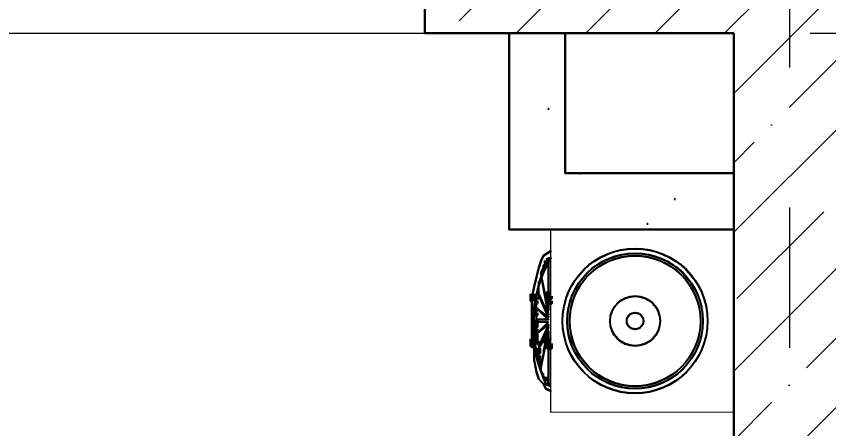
# Model space of a CAD drawing. Header units: millimetres. Extents: x -4447806 to 13389969, y -2188499 to 852203.
# Drawn here: x 3769202 to 3770649, y -611345 to -610609 of the extents above; entities that cross this region are included whole.
import ezdxf
from ezdxf import colors
from ezdxf.entities.mleader import LeaderData, LeaderLine
from ezdxf.math import Vec2, Vec3

# ---------------------------------------------------------------- set-up
doc = ezdxf.new("R2010")
doc.units = ezdxf.units.MM
doc.linetypes.add('CENTER', pattern=[2, 1.25, -0.25, 0.25, -0.25])
for name, color, linetype, lineweight in [('АР_Оси', 195, 'Continuous', 9), ('АР_Отметки', 250, 'Continuous', 15), ('АР_Перегородки газоблок', 165, 'Continuous', 30), ('АР_Сущ Несущая стена', 216, 'Continuous', 30), ('АР_Штриховка монолит', 250, 'Continuous', 9)]:
    doc.layers.add(name, color=color, linetype=linetype, lineweight=lineweight)
doc.layers.add('ТХ_обор_бытовое', color=14, linetype='Continuous')
doc.styles.add('ISOCPEUR', font='isocpeur.ttf', dxfattribs={"width": 0.7})

# ---------------------------------------------------------------- blocks, each defined once
blk = doc.blocks.new('_DotSmall')
at = {"color": 0, "linetype": 'ByBlock', "const_width": 0.5}
blk.add_lwpolyline([(-0.0625, 0, 1), (0.0625, 0, 1)], format="xyb", close=True, dxfattribs=at)
blk = doc.blocks.new('У300')
at = {"layer": 'ТХ_обор_бытовое', "transparency": 33554559}
for points in [[(-230550.5, 67413.5), (-230554.7, 67413.5), (-230554.7, 67409.3), (-230550.5, 67405.1), (-230546.2, 67409.3), (-230546.2, 67413.5)], [(-230550.5, 67413), (-230554.7, 67413), (-230554.7, 67408.8), (-230550.5, 67404.6), (-230546.3, 67408.8), (-230546.3, 67413)], [(-230546.2, 67417.8), (-230550.5, 67417.8), (-230550.5, 67413.5), (-230546.2, 67409.3), (-230542, 67413.5), (-230542, 67417.8)], [(-230546.3, 67417.3), (-230550.5, 67417.3), (-230550.5, 67413), (-230546.3, 67408.8), (-230542, 67413), (-230542, 67417.3)], [(-230575.9, 67354.3), (-230580.1, 67354.3), (-230580.1, 67350), (-230575.9, 67345.8), (-230571.6, 67350), (-230571.6, 67354.3)], [(-230575.9, 67354.3), (-230580.1, 67354.3), (-230580.1, 67350), (-230575.9, 67345.8), (-230571.6, 67350), (-230571.6, 67354.3)], [(-230575.9, 67354.3), (-230580.1, 67354.3), (-230580.1, 67350), (-230575.9, 67345.8), (-230571.6, 67350), (-230571.6, 67354.3)], [(-230575.9, 67354.3), (-230580.1, 67354.3), (-230580.1, 67350), (-230575.9, 67345.8), (-230571.6, 67350), (-230571.6, 67354.3)], [(-230575.9, 67354.3), (-230580.1, 67354.3), (-230580.1, 67350), (-230575.9, 67345.8), (-230571.6, 67350), (-230571.6, 67354.3)], [(-230575.9, 67354.3), (-230580.1, 67354.3), (-230580.1, 67350), (-230575.9, 67345.8), (-230571.6, 67350), (-230571.6, 67354.3)], [(-230575.9, 67353.8), (-230580.1, 67353.8), (-230580.1, 67349.5), (-230575.9, 67345.3), (-230571.7, 67349.5), (-230571.7, 67353.8)], [(-230575.9, 67353.8), (-230580.1, 67353.8), (-230580.1, 67349.5), (-230575.9, 67345.3), (-230571.7, 67349.5), (-230571.7, 67353.8)], [(-230575.9, 67353.8), (-230580.1, 67353.8), (-230580.1, 67349.5), (-230575.9, 67345.3), (-230571.7, 67349.5), (-230571.7, 67353.8)], [(-230575.9, 67353.8), (-230580.1, 67353.8), (-230580.1, 67349.5), (-230575.9, 67345.3), (-230571.7, 67349.5), (-230571.7, 67353.8)], [(-230575.9, 67353.8), (-230580.1, 67353.8), (-230580.1, 67349.5), (-230575.9, 67345.3), (-230571.7, 67349.5), (-230571.7, 67353.8)], [(-230575.9, 67353.8), (-230580.1, 67353.8), (-230580.1, 67349.5), (-230575.9, 67345.3), (-230571.7, 67349.5), (-230571.7, 67353.8)], [(-230571.6, 67354.3), (-230575.9, 67354.3), (-230575.9, 67350), (-230571.6, 67345.8), (-230567.4, 67350), (-230567.4, 67354.3)], [(-230571.6, 67354.3), (-230575.9, 67354.3), (-230575.9, 67350), (-230571.6, 67345.8), (-230567.4, 67350), (-230567.4, 67354.3)], [(-230571.6, 67354.3), (-230575.9, 67354.3), (-230575.9, 67350), (-230571.6, 67345.8), (-230567.4, 67350), (-230567.4, 67354.3)], [(-230571.6, 67354.3), (-230575.9, 67354.3), (-230575.9, 67350), (-230571.6, 67345.8), (-230567.4, 67350), (-230567.4, 67354.3)], [(-230571.6, 67354.3), (-230575.9, 67354.3), (-230575.9, 67350), (-230571.6, 67345.8), (-230567.4, 67350), (-230567.4, 67354.3)], [(-230571.7, 67353.8), (-230575.9, 67353.8), (-230575.9, 67349.5), (-230571.7, 67345.3), (-230567.4, 67349.5), (-230567.4, 67353.8)], [(-230571.7, 67353.8), (-230575.9, 67353.8), (-230575.9, 67349.5), (-230571.7, 67345.3), (-230567.4, 67349.5), (-230567.4, 67353.8)], [(-230571.7, 67353.8), (-230575.9, 67353.8), (-230575.9, 67349.5), (-230571.7, 67345.3), (-230567.4, 67349.5), (-230567.4, 67353.8)], [(-230571.7, 67353.8), (-230575.9, 67353.8), (-230575.9, 67349.5), (-230571.7, 67345.3), (-230567.4, 67349.5), (-230567.4, 67353.8)], [(-230571.7, 67353.8), (-230575.9, 67353.8), (-230575.9, 67349.5), (-230571.7, 67345.3), (-230567.4, 67349.5), (-230567.4, 67353.8)], [(-230546.2, 67358.5), (-230550.5, 67358.5), (-230550.5, 67354.3), (-230546.2, 67350), (-230542, 67354.3), (-230542, 67358.5)], [(-230546.2, 67358.5), (-230550.5, 67358.5), (-230550.5, 67354.3), (-230546.2, 67350), (-230542, 67354.3), (-230542, 67358.5)], [(-230546.3, 67358), (-230550.5, 67358), (-230550.5, 67353.8), (-230546.3, 67349.5), (-230542, 67353.8), (-230542, 67358)], [(-230546.3, 67358), (-230550.5, 67358), (-230550.5, 67353.8), (-230546.3, 67349.5), (-230542, 67353.8), (-230542, 67358)], [(-230546.2, 67354.3), (-230550.5, 67354.3), (-230550.5, 67350), (-230546.2, 67345.8), (-230542, 67350), (-230542, 67354.3)], [(-230546.2, 67354.3), (-230550.5, 67354.3), (-230550.5, 67350), (-230546.2, 67345.8), (-230542, 67350), (-230542, 67354.3)], [(-230546.2, 67354.3), (-230550.5, 67354.3), (-230550.5, 67350), (-230546.2, 67345.8), (-230542, 67350), (-230542, 67354.3)], [(-230546.3, 67353.8), (-230550.5, 67353.8), (-230550.5, 67349.5), (-230546.3, 67345.3), (-230542, 67349.5), (-230542, 67353.8)], [(-230546.3, 67353.8), (-230550.5, 67353.8), (-230550.5, 67349.5), (-230546.3, 67345.3), (-230542, 67349.5), (-230542, 67353.8)], [(-230546.3, 67353.8), (-230550.5, 67353.8), (-230550.5, 67349.5), (-230546.3, 67345.3), (-230542, 67349.5), (-230542, 67353.8)], [(-230575.9, 67350), (-230580.1, 67350), (-230580.1, 67345.8), (-230575.9, 67341.6), (-230571.6, 67345.8), (-230571.6, 67350)], [(-230575.9, 67350), (-230580.1, 67350), (-230580.1, 67345.8), (-230575.9, 67341.6), (-230571.6, 67345.8), (-230571.6, 67350)], [(-230575.9, 67350), (-230580.1, 67350), (-230580.1, 67345.8), (-230575.9, 67341.6), (-230571.6, 67345.8), (-230571.6, 67350)], [(-230575.9, 67350), (-230580.1, 67350), (-230580.1, 67345.8), (-230575.9, 67341.6), (-230571.6, 67345.8), (-230571.6, 67350)], [(-230575.9, 67350), (-230580.1, 67350), (-230580.1, 67345.8), (-230575.9, 67341.6), (-230571.6, 67345.8), (-230571.6, 67350)], [(-230575.9, 67350), (-230580.1, 67350), (-230580.1, 67345.8), (-230575.9, 67341.6), (-230571.6, 67345.8), (-230571.6, 67350)], [(-230575.9, 67350), (-230580.1, 67350), (-230580.1, 67345.8), (-230575.9, 67341.6), (-230571.6, 67345.8), (-230571.6, 67350)], [(-230575.9, 67350), (-230580.1, 67350), (-230580.1, 67345.8), (-230575.9, 67341.6), (-230571.6, 67345.8), (-230571.6, 67350)], [(-230575.9, 67350), (-230580.1, 67350), (-230580.1, 67345.8), (-230575.9, 67341.6), (-230571.6, 67345.8), (-230571.6, 67350)], [(-230575.9, 67350), (-230580.1, 67350), (-230580.1, 67345.8), (-230575.9, 67341.6), (-230571.6, 67345.8), (-230571.6, 67350)], [(-230575.9, 67350), (-230580.1, 67350), (-230580.1, 67345.8), (-230575.9, 67341.6), (-230571.6, 67345.8), (-230571.6, 67350)], [(-230575.9, 67350), (-230580.1, 67350), (-230580.1, 67345.8), (-230575.9, 67341.6), (-230571.6, 67345.8), (-230571.6, 67350)], [(-230575.9, 67350), (-230580.1, 67350), (-230580.1, 67345.8), (-230575.9, 67341.6), (-230571.6, 67345.8), (-230571.6, 67350)], [(-230575.9, 67349.5), (-230580.1, 67349.5), (-230580.1, 67345.3), (-230575.9, 67341.1), (-230571.7, 67345.3), (-230571.7, 67349.5)], [(-230575.9, 67349.5), (-230580.1, 67349.5), (-230580.1, 67345.3), (-230575.9, 67341.1), (-230571.7, 67345.3), (-230571.7, 67349.5)], [(-230575.9, 67349.5), (-230580.1, 67349.5), (-230580.1, 67345.3), (-230575.9, 67341.1), (-230571.7, 67345.3), (-230571.7, 67349.5)], [(-230575.9, 67349.5), (-230580.1, 67349.5), (-230580.1, 67345.3), (-230575.9, 67341.1), (-230571.7, 67345.3), (-230571.7, 67349.5)], [(-230575.9, 67349.5), (-230580.1, 67349.5), (-230580.1, 67345.3), (-230575.9, 67341.1), (-230571.7, 67345.3), (-230571.7, 67349.5)], [(-230575.9, 67349.5), (-230580.1, 67349.5), (-230580.1, 67345.3), (-230575.9, 67341.1), (-230571.7, 67345.3), (-230571.7, 67349.5)], [(-230575.9, 67349.5), (-230580.1, 67349.5), (-230580.1, 67345.3), (-230575.9, 67341.1), (-230571.7, 67345.3), (-230571.7, 67349.5)], [(-230575.9, 67349.5), (-230580.1, 67349.5), (-230580.1, 67345.3), (-230575.9, 67341.1), (-230571.7, 67345.3), (-230571.7, 67349.5)], [(-230575.9, 67349.5), (-230580.1, 67349.5), (-230580.1, 67345.3), (-230575.9, 67341.1), (-230571.7, 67345.3), (-230571.7, 67349.5)], [(-230575.9, 67349.5), (-230580.1, 67349.5), (-230580.1, 67345.3), (-230575.9, 67341.1), (-230571.7, 67345.3), (-230571.7, 67349.5)], [(-230575.9, 67349.5), (-230580.1, 67349.5), (-230580.1, 67345.3), (-230575.9, 67341.1), (-230571.7, 67345.3), (-230571.7, 67349.5)], [(-230575.9, 67349.5), (-230580.1, 67349.5), (-230580.1, 67345.3), (-230575.9, 67341.1), (-230571.7, 67345.3), (-230571.7, 67349.5)], [(-230575.9, 67349.5), (-230580.1, 67349.5), (-230580.1, 67345.3), (-230575.9, 67341.1), (-230571.7, 67345.3), (-230571.7, 67349.5)], [(-230575.9, 67345.8), (-230580.1, 67345.8), (-230580.1, 67341.6), (-230575.9, 67337.3), (-230571.6, 67341.6), (-230571.6, 67345.8)], [(-230575.9, 67345.3), (-230580.1, 67345.3), (-230580.1, 67341.1), (-230575.9, 67336.8), (-230571.7, 67341.1), (-230571.7, 67345.3)], [(-230571.6, 67350), (-230575.9, 67350), (-230575.9, 67345.8), (-230571.6, 67341.6), (-230567.4, 67345.8), (-230567.4, 67350)], [(-230571.6, 67350), (-230575.9, 67350), (-230575.9, 67345.8), (-230571.6, 67341.6), (-230567.4, 67345.8), (-230567.4, 67350)], [(-230571.6, 67350), (-230575.9, 67350), (-230575.9, 67345.8), (-230571.6, 67341.6), (-230567.4, 67345.8), (-230567.4, 67350)], [(-230571.6, 67350), (-230575.9, 67350), (-230575.9, 67345.8), (-230571.6, 67341.6), (-230567.4, 67345.8), (-230567.4, 67350)], [(-230571.6, 67350), (-230575.9, 67350), (-230575.9, 67345.8), (-230571.6, 67341.6), (-230567.4, 67345.8), (-230567.4, 67350)], [(-230571.6, 67350), (-230575.9, 67350), (-230575.9, 67345.8), (-230571.6, 67341.6), (-230567.4, 67345.8), (-230567.4, 67350)], [(-230571.6, 67350), (-230575.9, 67350), (-230575.9, 67345.8), (-230571.6, 67341.6), (-230567.4, 67345.8), (-230567.4, 67350)], [(-230571.6, 67350), (-230575.9, 67350), (-230575.9, 67345.8), (-230571.6, 67341.6), (-230567.4, 67345.8), (-230567.4, 67350)], [(-230571.7, 67349.5), (-230575.9, 67349.5), (-230575.9, 67345.3), (-230571.7, 67341.1), (-230567.4, 67345.3), (-230567.4, 67349.5)], [(-230571.7, 67349.5), (-230575.9, 67349.5), (-230575.9, 67345.3), (-230571.7, 67341.1), (-230567.4, 67345.3), (-230567.4, 67349.5)], [(-230571.7, 67349.5), (-230575.9, 67349.5), (-230575.9, 67345.3), (-230571.7, 67341.1), (-230567.4, 67345.3), (-230567.4, 67349.5)], [(-230571.7, 67349.5), (-230575.9, 67349.5), (-230575.9, 67345.3), (-230571.7, 67341.1), (-230567.4, 67345.3), (-230567.4, 67349.5)], [(-230571.7, 67349.5), (-230575.9, 67349.5), (-230575.9, 67345.3), (-230571.7, 67341.1), (-230567.4, 67345.3), (-230567.4, 67349.5)], [(-230571.7, 67349.5), (-230575.9, 67349.5), (-230575.9, 67345.3), (-230571.7, 67341.1), (-230567.4, 67345.3), (-230567.4, 67349.5)], [(-230571.7, 67349.5), (-230575.9, 67349.5), (-230575.9, 67345.3), (-230571.7, 67341.1), (-230567.4, 67345.3), (-230567.4, 67349.5)], [(-230571.7, 67349.5), (-230575.9, 67349.5), (-230575.9, 67345.3), (-230571.7, 67341.1), (-230567.4, 67345.3), (-230567.4, 67349.5)], [(-230567.4, 67341.1), (-230571.7, 67341.1), (-230571.7, 67336.8), (-230567.4, 67332.6), (-230563.2, 67336.8), (-230563.2, 67341.1)], [(-230567.4, 67341.6), (-230571.6, 67341.6), (-230571.6, 67337.3), (-230567.4, 67333.1), (-230563.2, 67337.3), (-230563.2, 67341.6)], [(-230546.2, 67350), (-230550.5, 67350), (-230550.5, 67345.8), (-230546.2, 67341.6), (-230542, 67345.8), (-230542, 67350)], [(-230546.3, 67349.5), (-230550.5, 67349.5), (-230550.5, 67345.3), (-230546.3, 67341.1), (-230542, 67345.3), (-230542, 67349.5)], [(-230546.2, 67345.8), (-230550.5, 67345.8), (-230550.5, 67341.6), (-230546.2, 67337.3), (-230542, 67341.6), (-230542, 67345.8)], [(-230546.2, 67345.8), (-230550.5, 67345.8), (-230550.5, 67341.6), (-230546.2, 67337.3), (-230542, 67341.6), (-230542, 67345.8)], [(-230546.2, 67345.8), (-230550.5, 67345.8), (-230550.5, 67341.6), (-230546.2, 67337.3), (-230542, 67341.6), (-230542, 67345.8)], [(-230546.2, 67345.8), (-230550.5, 67345.8), (-230550.5, 67341.6), (-230546.2, 67337.3), (-230542, 67341.6), (-230542, 67345.8)], [(-230546.3, 67345.3), (-230550.5, 67345.3), (-230550.5, 67341.1), (-230546.3, 67336.8), (-230542, 67341.1), (-230542, 67345.3)], [(-230546.3, 67345.3), (-230550.5, 67345.3), (-230550.5, 67341.1), (-230546.3, 67336.8), (-230542, 67341.1), (-230542, 67345.3)], [(-230546.3, 67345.3), (-230550.5, 67345.3), (-230550.5, 67341.1), (-230546.3, 67336.8), (-230542, 67341.1), (-230542, 67345.3)], [(-230546.3, 67345.3), (-230550.5, 67345.3), (-230550.5, 67341.1), (-230546.3, 67336.8), (-230542, 67341.1), (-230542, 67345.3)], [(-230542, 67349.5), (-230546.3, 67349.5), (-230546.3, 67345.3), (-230542, 67341.1), (-230537.8, 67345.3), (-230537.8, 67349.5)], [(-230542, 67341.1), (-230546.3, 67341.1), (-230546.3, 67336.8), (-230542, 67332.6), (-230537.8, 67336.8), (-230537.8, 67341.1)], [(-230542, 67341.1), (-230546.3, 67341.1), (-230546.3, 67336.8), (-230542, 67332.6), (-230537.8, 67336.8), (-230537.8, 67341.1)], [(-230542, 67350), (-230546.2, 67350), (-230546.2, 67345.8), (-230542, 67341.6), (-230537.8, 67345.8), (-230537.8, 67350)], [(-230542, 67341.6), (-230546.2, 67341.6), (-230546.2, 67337.3), (-230542, 67333.1), (-230537.8, 67337.3), (-230537.8, 67341.6)], [(-230542, 67341.6), (-230546.2, 67341.6), (-230546.2, 67337.3), (-230542, 67333.1), (-230537.8, 67337.3), (-230537.8, 67341.6)], [(-230567.4, 67328.4), (-230571.7, 67328.4), (-230571.7, 67324.1), (-230567.4, 67319.9), (-230563.2, 67324.1), (-230563.2, 67328.4)], [(-230567.4, 67328.9), (-230571.6, 67328.9), (-230571.6, 67324.6), (-230567.4, 67320.4), (-230563.2, 67324.6), (-230563.2, 67328.9)], [(-230567.4, 67319.9), (-230571.7, 67319.9), (-230571.7, 67315.7), (-230567.4, 67311.4), (-230563.2, 67315.7), (-230563.2, 67319.9)], [(-230567.4, 67320.4), (-230571.6, 67320.4), (-230571.6, 67316.2), (-230567.4, 67311.9), (-230563.2, 67316.2), (-230563.2, 67320.4)], [(-230567.4, 67307.2), (-230571.7, 67307.2), (-230571.7, 67303), (-230567.4, 67298.7), (-230563.2, 67303), (-230563.2, 67307.2)], [(-230567.4, 67303), (-230571.7, 67303), (-230571.7, 67298.7), (-230567.4, 67294.5), (-230563.2, 67298.7), (-230563.2, 67303)], [(-230567.4, 67303), (-230571.7, 67303), (-230571.7, 67298.7), (-230567.4, 67294.5), (-230563.2, 67298.7), (-230563.2, 67303)], [(-230567.4, 67298.7), (-230571.7, 67298.7), (-230571.7, 67294.5), (-230567.4, 67290.3), (-230563.2, 67294.5), (-230563.2, 67298.7)], [(-230567.4, 67298.7), (-230571.7, 67298.7), (-230571.7, 67294.5), (-230567.4, 67290.3), (-230563.2, 67294.5), (-230563.2, 67298.7)], [(-230567.4, 67298.7), (-230571.7, 67298.7), (-230571.7, 67294.5), (-230567.4, 67290.3), (-230563.2, 67294.5), (-230563.2, 67298.7)], [(-230567.4, 67298.7), (-230571.7, 67298.7), (-230571.7, 67294.5), (-230567.4, 67290.3), (-230563.2, 67294.5), (-230563.2, 67298.7)], [(-230567.4, 67307.7), (-230571.6, 67307.7), (-230571.6, 67303.5), (-230567.4, 67299.2), (-230563.2, 67303.5), (-230563.2, 67307.7)], [(-230567.4, 67303.5), (-230571.6, 67303.5), (-230571.6, 67299.2), (-230567.4, 67295), (-230563.2, 67299.2), (-230563.2, 67303.5)], [(-230567.4, 67303.5), (-230571.6, 67303.5), (-230571.6, 67299.2), (-230567.4, 67295), (-230563.2, 67299.2), (-230563.2, 67303.5)], [(-230567.4, 67299.2), (-230571.6, 67299.2), (-230571.6, 67295), (-230567.4, 67290.8), (-230563.2, 67295), (-230563.2, 67299.2)], [(-230567.4, 67299.2), (-230571.6, 67299.2), (-230571.6, 67295), (-230567.4, 67290.8), (-230563.2, 67295), (-230563.2, 67299.2)], [(-230567.4, 67299.2), (-230571.6, 67299.2), (-230571.6, 67295), (-230567.4, 67290.8), (-230563.2, 67295), (-230563.2, 67299.2)], [(-230567.4, 67299.2), (-230571.6, 67299.2), (-230571.6, 67295), (-230567.4, 67290.8), (-230563.2, 67295), (-230563.2, 67299.2)], [(-230567.4, 67290.3), (-230571.7, 67290.3), (-230571.7, 67286), (-230567.4, 67281.8), (-230563.2, 67286), (-230563.2, 67290.3)], [(-230567.4, 67281.8), (-230571.7, 67281.8), (-230571.7, 67277.6), (-230567.4, 67273.3), (-230563.2, 67277.6), (-230563.2, 67281.8)], [(-230567.4, 67281.8), (-230571.7, 67281.8), (-230571.7, 67277.6), (-230567.4, 67273.3), (-230563.2, 67277.6), (-230563.2, 67281.8)], [(-230567.4, 67290.8), (-230571.6, 67290.8), (-230571.6, 67286.5), (-230567.4, 67282.3), (-230563.2, 67286.5), (-230563.2, 67290.8)], [(-230567.4, 67282.3), (-230571.6, 67282.3), (-230571.6, 67278.1), (-230567.4, 67273.8), (-230563.2, 67278.1), (-230563.2, 67282.3)], [(-230567.4, 67282.3), (-230571.6, 67282.3), (-230571.6, 67278.1), (-230567.4, 67273.8), (-230563.2, 67278.1), (-230563.2, 67282.3)], [(-230575.9, 67273.8), (-230580.1, 67273.8), (-230580.1, 67269.6), (-230575.9, 67265.4), (-230571.6, 67269.6), (-230571.6, 67273.8)], [(-230575.9, 67273.8), (-230580.1, 67273.8), (-230580.1, 67269.6), (-230575.9, 67265.4), (-230571.6, 67269.6), (-230571.6, 67273.8)], [(-230575.9, 67273.3), (-230580.1, 67273.3), (-230580.1, 67269.1), (-230575.9, 67264.9), (-230571.7, 67269.1), (-230571.7, 67273.3)], [(-230575.9, 67273.3), (-230580.1, 67273.3), (-230580.1, 67269.1), (-230575.9, 67264.9), (-230571.7, 67269.1), (-230571.7, 67273.3)], [(-230575.9, 67269.6), (-230580.1, 67269.6), (-230580.1, 67265.4), (-230575.9, 67261.1), (-230571.6, 67265.4), (-230571.6, 67269.6)], [(-230575.9, 67269.6), (-230580.1, 67269.6), (-230580.1, 67265.4), (-230575.9, 67261.1), (-230571.6, 67265.4), (-230571.6, 67269.6)], [(-230575.9, 67269.6), (-230580.1, 67269.6), (-230580.1, 67265.4), (-230575.9, 67261.1), (-230571.6, 67265.4), (-230571.6, 67269.6)], [(-230575.9, 67269.6), (-230580.1, 67269.6), (-230580.1, 67265.4), (-230575.9, 67261.1), (-230571.6, 67265.4), (-230571.6, 67269.6)], [(-230575.9, 67269.6), (-230580.1, 67269.6), (-230580.1, 67265.4), (-230575.9, 67261.1), (-230571.6, 67265.4), (-230571.6, 67269.6)], [(-230575.9, 67269.6), (-230580.1, 67269.6), (-230580.1, 67265.4), (-230575.9, 67261.1), (-230571.6, 67265.4), (-230571.6, 67269.6)], [(-230575.9, 67269.6), (-230580.1, 67269.6), (-230580.1, 67265.4), (-230575.9, 67261.1), (-230571.6, 67265.4), (-230571.6, 67269.6)], [(-230575.9, 67269.6), (-230580.1, 67269.6), (-230580.1, 67265.4), (-230575.9, 67261.1), (-230571.6, 67265.4), (-230571.6, 67269.6)], [(-230575.9, 67269.6), (-230580.1, 67269.6), (-230580.1, 67265.4), (-230575.9, 67261.1), (-230571.6, 67265.4), (-230571.6, 67269.6)], [(-230575.9, 67269.1), (-230580.1, 67269.1), (-230580.1, 67264.9), (-230575.9, 67260.6), (-230571.7, 67264.9), (-230571.7, 67269.1)], [(-230575.9, 67269.1), (-230580.1, 67269.1), (-230580.1, 67264.9), (-230575.9, 67260.6), (-230571.7, 67264.9), (-230571.7, 67269.1)], [(-230575.9, 67269.1), (-230580.1, 67269.1), (-230580.1, 67264.9), (-230575.9, 67260.6), (-230571.7, 67264.9), (-230571.7, 67269.1)], [(-230575.9, 67269.1), (-230580.1, 67269.1), (-230580.1, 67264.9), (-230575.9, 67260.6), (-230571.7, 67264.9), (-230571.7, 67269.1)], [(-230575.9, 67269.1), (-230580.1, 67269.1), (-230580.1, 67264.9), (-230575.9, 67260.6), (-230571.7, 67264.9), (-230571.7, 67269.1)], [(-230575.9, 67269.1), (-230580.1, 67269.1), (-230580.1, 67264.9), (-230575.9, 67260.6), (-230571.7, 67264.9), (-230571.7, 67269.1)], [(-230575.9, 67269.1), (-230580.1, 67269.1), (-230580.1, 67264.9), (-230575.9, 67260.6), (-230571.7, 67264.9), (-230571.7, 67269.1)], [(-230575.9, 67269.1), (-230580.1, 67269.1), (-230580.1, 67264.9), (-230575.9, 67260.6), (-230571.7, 67264.9), (-230571.7, 67269.1)], [(-230575.9, 67269.1), (-230580.1, 67269.1), (-230580.1, 67264.9), (-230575.9, 67260.6), (-230571.7, 67264.9), (-230571.7, 67269.1)], [(-230571.6, 67269.6), (-230575.9, 67269.6), (-230575.9, 67265.4), (-230571.6, 67261.1), (-230567.4, 67265.4), (-230567.4, 67269.6)], [(-230571.6, 67269.6), (-230575.9, 67269.6), (-230575.9, 67265.4), (-230571.6, 67261.1), (-230567.4, 67265.4), (-230567.4, 67269.6)], [(-230571.6, 67269.6), (-230575.9, 67269.6), (-230575.9, 67265.4), (-230571.6, 67261.1), (-230567.4, 67265.4), (-230567.4, 67269.6)], [(-230571.6, 67269.6), (-230575.9, 67269.6), (-230575.9, 67265.4), (-230571.6, 67261.1), (-230567.4, 67265.4), (-230567.4, 67269.6)], [(-230571.6, 67269.6), (-230575.9, 67269.6), (-230575.9, 67265.4), (-230571.6, 67261.1), (-230567.4, 67265.4), (-230567.4, 67269.6)], [(-230571.6, 67269.6), (-230575.9, 67269.6), (-230575.9, 67265.4), (-230571.6, 67261.1), (-230567.4, 67265.4), (-230567.4, 67269.6)], [(-230571.6, 67269.6), (-230575.9, 67269.6), (-230575.9, 67265.4), (-230571.6, 67261.1), (-230567.4, 67265.4), (-230567.4, 67269.6)], [(-230571.6, 67269.6), (-230575.9, 67269.6), (-230575.9, 67265.4), (-230571.6, 67261.1), (-230567.4, 67265.4), (-230567.4, 67269.6)], [(-230571.6, 67269.6), (-230575.9, 67269.6), (-230575.9, 67265.4), (-230571.6, 67261.1), (-230567.4, 67265.4), (-230567.4, 67269.6)], [(-230571.7, 67269.1), (-230575.9, 67269.1), (-230575.9, 67264.9), (-230571.7, 67260.6), (-230567.4, 67264.9), (-230567.4, 67269.1)], [(-230571.7, 67269.1), (-230575.9, 67269.1), (-230575.9, 67264.9), (-230571.7, 67260.6), (-230567.4, 67264.9), (-230567.4, 67269.1)], [(-230571.7, 67269.1), (-230575.9, 67269.1), (-230575.9, 67264.9), (-230571.7, 67260.6), (-230567.4, 67264.9), (-230567.4, 67269.1)], [(-230571.7, 67269.1), (-230575.9, 67269.1), (-230575.9, 67264.9), (-230571.7, 67260.6), (-230567.4, 67264.9), (-230567.4, 67269.1)], [(-230571.7, 67269.1), (-230575.9, 67269.1), (-230575.9, 67264.9), (-230571.7, 67260.6), (-230567.4, 67264.9), (-230567.4, 67269.1)], [(-230571.7, 67269.1), (-230575.9, 67269.1), (-230575.9, 67264.9), (-230571.7, 67260.6), (-230567.4, 67264.9), (-230567.4, 67269.1)], [(-230571.7, 67269.1), (-230575.9, 67269.1), (-230575.9, 67264.9), (-230571.7, 67260.6), (-230567.4, 67264.9), (-230567.4, 67269.1)], [(-230571.7, 67269.1), (-230575.9, 67269.1), (-230575.9, 67264.9), (-230571.7, 67260.6), (-230567.4, 67264.9), (-230567.4, 67269.1)], [(-230571.7, 67269.1), (-230575.9, 67269.1), (-230575.9, 67264.9), (-230571.7, 67260.6), (-230567.4, 67264.9), (-230567.4, 67269.1)], [(-230567.4, 67277.6), (-230571.7, 67277.6), (-230571.7, 67273.3), (-230567.4, 67269.1), (-230563.2, 67273.3), (-230563.2, 67277.6)], [(-230567.4, 67273.3), (-230571.7, 67273.3), (-230571.7, 67269.1), (-230567.4, 67264.9), (-230563.2, 67269.1), (-230563.2, 67273.3)], [(-230567.4, 67278.1), (-230571.6, 67278.1), (-230571.6, 67273.8), (-230567.4, 67269.6), (-230563.2, 67273.8), (-230563.2, 67278.1)], [(-230567.4, 67273.8), (-230571.6, 67273.8), (-230571.6, 67269.6), (-230567.4, 67265.4), (-230563.2, 67269.6), (-230563.2, 67273.8)], [(-230563.2, 67269.6), (-230567.4, 67269.6), (-230567.4, 67265.4), (-230563.2, 67261.1), (-230558.9, 67265.4), (-230558.9, 67269.6)], [(-230563.2, 67269.1), (-230567.4, 67269.1), (-230567.4, 67264.9), (-230563.2, 67260.6), (-230559, 67264.9), (-230559, 67269.1)], [(-230550.5, 67269.6), (-230554.7, 67269.6), (-230554.7, 67265.4), (-230550.5, 67261.1), (-230546.2, 67265.4), (-230546.2, 67269.6)], [(-230550.5, 67269.6), (-230554.7, 67269.6), (-230554.7, 67265.4), (-230550.5, 67261.1), (-230546.2, 67265.4), (-230546.2, 67269.6)], [(-230550.5, 67269.1), (-230554.7, 67269.1), (-230554.7, 67264.9), (-230550.5, 67260.6), (-230546.3, 67264.9), (-230546.3, 67269.1)], [(-230550.5, 67269.1), (-230554.7, 67269.1), (-230554.7, 67264.9), (-230550.5, 67260.6), (-230546.3, 67264.9), (-230546.3, 67269.1)], [(-230546.2, 67273.8), (-230550.5, 67273.8), (-230550.5, 67269.6), (-230546.2, 67265.4), (-230542, 67269.6), (-230542, 67273.8)], [(-230546.2, 67273.8), (-230550.5, 67273.8), (-230550.5, 67269.6), (-230546.2, 67265.4), (-230542, 67269.6), (-230542, 67273.8)], [(-230546.2, 67273.8), (-230550.5, 67273.8), (-230550.5, 67269.6), (-230546.2, 67265.4), (-230542, 67269.6), (-230542, 67273.8)], [(-230546.2, 67273.8), (-230550.5, 67273.8), (-230550.5, 67269.6), (-230546.2, 67265.4), (-230542, 67269.6), (-230542, 67273.8)], [(-230546.3, 67273.3), (-230550.5, 67273.3), (-230550.5, 67269.1), (-230546.3, 67264.9), (-230542, 67269.1), (-230542, 67273.3)], [(-230546.3, 67273.3), (-230550.5, 67273.3), (-230550.5, 67269.1), (-230546.3, 67264.9), (-230542, 67269.1), (-230542, 67273.3)], [(-230546.3, 67273.3), (-230550.5, 67273.3), (-230550.5, 67269.1), (-230546.3, 67264.9), (-230542, 67269.1), (-230542, 67273.3)], [(-230546.3, 67273.3), (-230550.5, 67273.3), (-230550.5, 67269.1), (-230546.3, 67264.9), (-230542, 67269.1), (-230542, 67273.3)], [(-230546.2, 67269.6), (-230550.5, 67269.6), (-230550.5, 67265.4), (-230546.2, 67261.1), (-230542, 67265.4), (-230542, 67269.6)], [(-230546.2, 67269.6), (-230550.5, 67269.6), (-230550.5, 67265.4), (-230546.2, 67261.1), (-230542, 67265.4), (-230542, 67269.6)], [(-230546.3, 67269.1), (-230550.5, 67269.1), (-230550.5, 67264.9), (-230546.3, 67260.6), (-230542, 67264.9), (-230542, 67269.1)], [(-230546.3, 67269.1), (-230550.5, 67269.1), (-230550.5, 67264.9), (-230546.3, 67260.6), (-230542, 67264.9), (-230542, 67269.1)], [(-230575.9, 67265.4), (-230580.1, 67265.4), (-230580.1, 67261.1), (-230575.9, 67256.9), (-230571.6, 67261.1), (-230571.6, 67265.4)], [(-230575.9, 67265.4), (-230580.1, 67265.4), (-230580.1, 67261.1), (-230575.9, 67256.9), (-230571.6, 67261.1), (-230571.6, 67265.4)], [(-230575.9, 67265.4), (-230580.1, 67265.4), (-230580.1, 67261.1), (-230575.9, 67256.9), (-230571.6, 67261.1), (-230571.6, 67265.4)], [(-230575.9, 67265.4), (-230580.1, 67265.4), (-230580.1, 67261.1), (-230575.9, 67256.9), (-230571.6, 67261.1), (-230571.6, 67265.4)], [(-230575.9, 67265.4), (-230580.1, 67265.4), (-230580.1, 67261.1), (-230575.9, 67256.9), (-230571.6, 67261.1), (-230571.6, 67265.4)], [(-230575.9, 67264.9), (-230580.1, 67264.9), (-230580.1, 67260.6), (-230575.9, 67256.4), (-230571.7, 67260.6), (-230571.7, 67264.9)], [(-230575.9, 67264.9), (-230580.1, 67264.9), (-230580.1, 67260.6), (-230575.9, 67256.4), (-230571.7, 67260.6), (-230571.7, 67264.9)], [(-230575.9, 67264.9), (-230580.1, 67264.9), (-230580.1, 67260.6), (-230575.9, 67256.4), (-230571.7, 67260.6), (-230571.7, 67264.9)], [(-230575.9, 67264.9), (-230580.1, 67264.9), (-230580.1, 67260.6), (-230575.9, 67256.4), (-230571.7, 67260.6), (-230571.7, 67264.9)], [(-230575.9, 67264.9), (-230580.1, 67264.9), (-230580.1, 67260.6), (-230575.9, 67256.4), (-230571.7, 67260.6), (-230571.7, 67264.9)], [(-230571.6, 67265.4), (-230575.9, 67265.4), (-230575.9, 67261.1), (-230571.6, 67256.9), (-230567.4, 67261.1), (-230567.4, 67265.4)], [(-230571.6, 67265.4), (-230575.9, 67265.4), (-230575.9, 67261.1), (-230571.6, 67256.9), (-230567.4, 67261.1), (-230567.4, 67265.4)], [(-230571.6, 67265.4), (-230575.9, 67265.4), (-230575.9, 67261.1), (-230571.6, 67256.9), (-230567.4, 67261.1), (-230567.4, 67265.4)], [(-230571.7, 67264.9), (-230575.9, 67264.9), (-230575.9, 67260.6), (-230571.7, 67256.4), (-230567.4, 67260.6), (-230567.4, 67264.9)], [(-230571.7, 67264.9), (-230575.9, 67264.9), (-230575.9, 67260.6), (-230571.7, 67256.4), (-230567.4, 67260.6), (-230567.4, 67264.9)], [(-230571.7, 67264.9), (-230575.9, 67264.9), (-230575.9, 67260.6), (-230571.7, 67256.4), (-230567.4, 67260.6), (-230567.4, 67264.9)], [(-230563.2, 67256.9), (-230567.4, 67256.9), (-230567.4, 67252.7), (-230563.2, 67248.4), (-230558.9, 67252.7), (-230558.9, 67256.9)], [(-230563.2, 67256.4), (-230567.4, 67256.4), (-230567.4, 67252.2), (-230563.2, 67247.9), (-230559, 67252.2), (-230559, 67256.4)], [(-230563.2, 67252.7), (-230567.4, 67252.7), (-230567.4, 67248.4), (-230563.2, 67244.2), (-230558.9, 67248.4), (-230558.9, 67252.7)], [(-230563.2, 67252.2), (-230567.4, 67252.2), (-230567.4, 67247.9), (-230563.2, 67243.7), (-230559, 67247.9), (-230559, 67252.2)], [(-230546.2, 67265.4), (-230550.5, 67265.4), (-230550.5, 67261.1), (-230546.2, 67256.9), (-230542, 67261.1), (-230542, 67265.4)], [(-230546.2, 67265.4), (-230550.5, 67265.4), (-230550.5, 67261.1), (-230546.2, 67256.9), (-230542, 67261.1), (-230542, 67265.4)], [(-230546.3, 67264.9), (-230550.5, 67264.9), (-230550.5, 67260.6), (-230546.3, 67256.4), (-230542, 67260.6), (-230542, 67264.9)], [(-230546.3, 67264.9), (-230550.5, 67264.9), (-230550.5, 67260.6), (-230546.3, 67256.4), (-230542, 67260.6), (-230542, 67264.9)], [(-230546.2, 67261.1), (-230550.5, 67261.1), (-230550.5, 67256.9), (-230546.2, 67252.7), (-230542, 67256.9), (-230542, 67261.1)], [(-230546.2, 67261.1), (-230550.5, 67261.1), (-230550.5, 67256.9), (-230546.2, 67252.7), (-230542, 67256.9), (-230542, 67261.1)], [(-230546.3, 67260.6), (-230550.5, 67260.6), (-230550.5, 67256.4), (-230546.3, 67252.2), (-230542, 67256.4), (-230542, 67260.6)], [(-230546.3, 67260.6), (-230550.5, 67260.6), (-230550.5, 67256.4), (-230546.3, 67252.2), (-230542, 67256.4), (-230542, 67260.6)], [(-230542, 67264.9), (-230546.3, 67264.9), (-230546.3, 67260.6), (-230542, 67256.4), (-230537.8, 67260.6), (-230537.8, 67264.9)], [(-230542, 67260.6), (-230546.3, 67260.6), (-230546.3, 67256.4), (-230542, 67252.2), (-230537.8, 67256.4), (-230537.8, 67260.6)], [(-230542, 67260.6), (-230546.3, 67260.6), (-230546.3, 67256.4), (-230542, 67252.2), (-230537.8, 67256.4), (-230537.8, 67260.6)], [(-230542, 67265.4), (-230546.2, 67265.4), (-230546.2, 67261.1), (-230542, 67256.9), (-230537.8, 67261.1), (-230537.8, 67265.4)], [(-230542, 67261.1), (-230546.2, 67261.1), (-230546.2, 67256.9), (-230542, 67252.7), (-230537.8, 67256.9), (-230537.8, 67261.1)], [(-230542, 67261.1), (-230546.2, 67261.1), (-230546.2, 67256.9), (-230542, 67252.7), (-230537.8, 67256.9), (-230537.8, 67261.1)], [(-230563.2, 67244.2), (-230567.4, 67244.2), (-230567.4, 67240), (-230563.2, 67235.7), (-230558.9, 67240), (-230558.9, 67244.2)], [(-230563.2, 67243.7), (-230567.4, 67243.7), (-230567.4, 67239.5), (-230563.2, 67235.2), (-230559, 67239.5), (-230559, 67243.7)], [(-230563.2, 67240), (-230567.4, 67240), (-230567.4, 67235.7), (-230563.2, 67231.5), (-230558.9, 67235.7), (-230558.9, 67240)], [(-230563.2, 67239.5), (-230567.4, 67239.5), (-230567.4, 67235.2), (-230563.2, 67231), (-230559, 67235.2), (-230559, 67239.5)], [(-230550.5, 67206.1), (-230554.7, 67206.1), (-230554.7, 67201.9), (-230550.5, 67197.6), (-230546.2, 67201.9), (-230546.2, 67206.1)], [(-230550.5, 67205.6), (-230554.7, 67205.6), (-230554.7, 67201.4), (-230550.5, 67197.1), (-230546.3, 67201.4), (-230546.3, 67205.6)]]:
    blk.add_hatch(color=256, dxfattribs=at).paths.add_polyline_path(points)
at = {"layer": 'ТХ_обор_бытовое', "const_width": 2}
blk.add_lwpolyline([(-230216, 67468.6), (-230216, 67142.6), (-230542, 67142.6), (-230542, 67468.6)], close=True, dxfattribs=at)
at = {"layer": 'ТХ_обор_бытовое'}
for points in [[(-230550.5, 67184.9), (-230554.7, 67193.4), (-230563.2, 67201.9), (-230567.4, 67214.6), (-230571.6, 67235.7), (-230571.6, 67252.7), (-230575.9, 67278.1), (-230575.9, 67299.2), (-230575.9, 67324.6), (-230575.9, 67345.8), (-230571.6, 67367), (-230567.4, 67383.9), (-230563.2, 67400.8), (-230558.9, 67413.5), (-230554.7, 67422), (-230542, 67430.5), (-230554.7, 67422), (-230558.9, 67413.5), (-230563.2, 67400.8), (-230567.4, 67383.9), (-230571.6, 67367), (-230575.9, 67345.8), (-230575.9, 67324.6), (-230575.9, 67299.2), (-230575.9, 67278.1), (-230571.6, 67252.7), (-230571.6, 67235.7), (-230567.4, 67214.6), (-230563.2, 67201.9), (-230554.7, 67193.4), (-230550.5, 67184.9), (-230542, 67180.7), (-230550.5, 67184.9), (-230554.7, 67193.4), (-230563.2, 67201.9), (-230567.4, 67214.6), (-230571.6, 67235.7), (-230571.6, 67252.7), (-230575.9, 67278.1), (-230575.9, 67299.2), (-230575.9, 67324.6), (-230575.9, 67345.8), (-230571.6, 67367), (-230567.4, 67383.9), (-230563.2, 67400.8), (-230558.9, 67413.5), (-230554.7, 67422), (-230542, 67430.5)], [(-230571.6, 67367), (-230575.9, 67345.8), (-230575.9, 67324.6), (-230575.9, 67299.2), (-230575.9, 67278.1)], [(-230542, 67354.3), (-230546.2, 67354.3), (-230546.2, 67350), (-230550.5, 67350), (-230550.5, 67345.8), (-230546.2, 67345.8), (-230546.2, 67341.6), (-230542, 67337.3), (-230546.2, 67341.6), (-230546.2, 67345.8), (-230550.5, 67345.8), (-230550.5, 67350), (-230546.2, 67350), (-230546.2, 67354.3)], [(-230575.9, 67350), (-230575.9, 67345.8), (-230575.9, 67350), (-230571.6, 67350), (-230571.6, 67345.8), (-230575.9, 67345.8)], [(-230542, 67350), (-230546.2, 67350), (-230546.2, 67345.8), (-230542, 67345.8)], [(-230567.4, 67278.1), (-230571.6, 67299.2)], [(-230389.6, 67303.5), (-230389.6, 67303.5)], [(-230542, 67265.4), (-230546.2, 67265.4), (-230546.2, 67261.1), (-230542, 67261.1)], [(-230542, 67193.4), (-230546.2, 67193.4), (-230550.5, 67193.4), (-230542, 67189.2)], [(-230542, 67180.7), (-230550.5, 67184.9), (-230542, 67180.7)]]:
    blk.add_lwpolyline(points, dxfattribs=at)
at = {"layer": 'ТХ_обор_бытовое', "elevation": -0.6}
for points in [[(-230550.5, 67184.4), (-230554.7, 67192.9), (-230563.2, 67201.4), (-230567.4, 67214.1), (-230571.7, 67235.2), (-230571.7, 67252.2), (-230575.9, 67277.6), (-230575.9, 67298.7), (-230575.9, 67324.1), (-230575.9, 67345.3), (-230571.7, 67366.5), (-230567.4, 67383.4), (-230563.2, 67400.3), (-230559, 67413), (-230554.7, 67421.5), (-230542, 67430), (-230554.7, 67421.5), (-230559, 67413), (-230563.2, 67400.3), (-230567.4, 67383.4), (-230571.7, 67366.5), (-230575.9, 67345.3), (-230575.9, 67324.1), (-230575.9, 67298.7), (-230575.9, 67277.6), (-230571.7, 67252.2), (-230571.7, 67235.2), (-230567.4, 67214.1), (-230563.2, 67201.4), (-230554.7, 67192.9), (-230550.5, 67184.4), (-230542, 67180.2), (-230550.5, 67184.4), (-230554.7, 67192.9), (-230563.2, 67201.4), (-230567.4, 67214.1), (-230571.7, 67235.2), (-230571.7, 67252.2), (-230575.9, 67277.6), (-230575.9, 67298.7), (-230575.9, 67324.1), (-230575.9, 67345.3), (-230571.7, 67366.5), (-230567.4, 67383.4), (-230563.2, 67400.3), (-230559, 67413), (-230554.7, 67421.5), (-230542, 67430)], [(-230571.7, 67366.5), (-230575.9, 67345.3), (-230575.9, 67324.1), (-230575.9, 67298.7), (-230575.9, 67277.6)], [(-230542, 67353.8), (-230546.3, 67353.8), (-230546.3, 67349.5), (-230550.5, 67349.5), (-230550.5, 67345.3), (-230546.3, 67345.3), (-230546.3, 67341.1), (-230542, 67336.8), (-230546.3, 67341.1), (-230546.3, 67345.3), (-230550.5, 67345.3), (-230550.5, 67349.5), (-230546.3, 67349.5), (-230546.3, 67353.8)], [(-230575.9, 67349.5), (-230575.9, 67345.3), (-230575.9, 67349.5), (-230571.7, 67349.5), (-230571.7, 67345.3), (-230575.9, 67345.3)], [(-230542, 67349.5), (-230546.3, 67349.5), (-230546.3, 67345.3), (-230542, 67345.3)], [(-230567.4, 67277.6), (-230571.7, 67298.7)], [(-230389.6, 67303), (-230389.6, 67303)], [(-230542, 67264.9), (-230546.3, 67264.9), (-230546.3, 67260.6), (-230542, 67260.6)], [(-230542, 67192.9), (-230546.3, 67192.9), (-230550.5, 67192.9), (-230542, 67188.7)], [(-230542, 67180.2), (-230550.5, 67184.4), (-230542, 67180.2)]]:
    blk.add_lwpolyline(points, dxfattribs=at)
at = {"layer": 'ТХ_обор_бытовое'}
blk.add_lwpolyline([(-230546.2, 67417.8), (-230542, 67417.8, 0.248454), (-230550.5, 67193.4, -0.207133)], format="xyb", close=True, dxfattribs=at)
at = {"layer": 'ТХ_обор_бытовое', "elevation": -0.6}
blk.add_lwpolyline([(-230546.3, 67417.3), (-230542, 67417.3, 0.248454), (-230550.5, 67192.9, -0.207133)], format="xyb", close=True, dxfattribs=at)
for points in [[(-230546.3, 67324.1), (-230559, 67387.6), (-230559, 67391.9), (-230554.7, 67400.3), (-230554.7, 67404.6), (-230550.5, 67408.8), (-230546.3, 67413)], [(-230546.3, 67315.7), (-230563.2, 67353.8), (-230563.2, 67358), (-230563.2, 67362.2), (-230563.2, 67366.5), (-230563.2, 67370.7), (-230563.2, 67374.9), (-230559, 67379.2), (-230559, 67383.4)], [(-230567.4, 67328.4), (-230567.4, 67332.6), (-230567.4, 67336.8), (-230567.4, 67341.1), (-230567.4, 67345.3), (-230563.2, 67345.3), (-230563.2, 67349.5), (-230546.3, 67311.4)], [(-230567.4, 67307.2), (-230567.4, 67311.4), (-230567.4, 67315.7), (-230567.4, 67319.9), (-230567.4, 67324.1), (-230567.4, 67328.4), (-230546.3, 67307.2)], [(-230546.3, 67303), (-230567.4, 67303), (-230567.4, 67298.7), (-230567.4, 67294.5), (-230567.4, 67290.3), (-230567.4, 67286), (-230567.4, 67281.8)], [(-230567.4, 67269.1), (-230567.4, 67273.3), (-230567.4, 67277.6), (-230567.4, 67281.8), (-230546.3, 67298.7), (-230563.2, 67260.6), (-230563.2, 67264.9), (-230567.4, 67264.9)], [(-230563.2, 67256.4), (-230550.5, 67277.6), (-230550.5, 67281.8), (-230546.3, 67294.5), (-230554.7, 67252.2), (-230554.7, 67247.9), (-230559, 67226.8), (-230559, 67231), (-230563.2, 67235.2), (-230563.2, 67239.5), (-230563.2, 67243.7), (-230563.2, 67247.9), (-230563.2, 67252.2)], [(-230546.3, 67192.9), (-230546.3, 67197.1), (-230550.5, 67201.4), (-230554.7, 67205.6), (-230554.7, 67209.8), (-230559, 67214.1), (-230559, 67218.3), (-230559, 67222.5), (-230546.3, 67286)], [(-230571.7, 67264.9), (-230571.7, 67269.1), (-230575.9, 67269.1), (-230575.9, 67264.9), (-230575.9, 67260.6), (-230571.7, 67260.6)], [(-230542, 67256.4), (-230546.3, 67256.4), (-230546.3, 67260.6), (-230550.5, 67264.9), (-230546.3, 67269.1), (-230546.3, 67273.3), (-230542, 67273.3), (-230546.3, 67273.3), (-230546.3, 67269.1), (-230550.5, 67264.9), (-230546.3, 67260.6), (-230546.3, 67256.4)]]:
    blk.add_lwpolyline(points, close=True, dxfattribs=at)
at = {"layer": 'ТХ_обор_бытовое'}
for points in [[(-230546.2, 67324.6), (-230558.9, 67388.1), (-230558.9, 67392.4), (-230554.7, 67400.8), (-230554.7, 67405.1), (-230550.5, 67409.3), (-230546.2, 67413.5)], [(-230546.2, 67316.2), (-230563.2, 67354.3), (-230563.2, 67358.5), (-230563.2, 67362.7), (-230563.2, 67367), (-230563.2, 67371.2), (-230563.2, 67375.4), (-230558.9, 67379.7), (-230558.9, 67383.9)], [(-230567.4, 67328.9), (-230567.4, 67333.1), (-230567.4, 67337.3), (-230567.4, 67341.6), (-230567.4, 67345.8), (-230563.2, 67345.8), (-230563.2, 67350), (-230546.2, 67311.9)], [(-230567.4, 67307.7), (-230567.4, 67311.9), (-230567.4, 67316.2), (-230567.4, 67320.4), (-230567.4, 67324.6), (-230567.4, 67328.9), (-230546.2, 67307.7)], [(-230546.2, 67303.5), (-230567.4, 67303.5), (-230567.4, 67299.2), (-230567.4, 67295), (-230567.4, 67290.8), (-230567.4, 67286.5), (-230567.4, 67282.3)], [(-230567.4, 67269.6), (-230567.4, 67273.8), (-230567.4, 67278.1), (-230567.4, 67282.3), (-230546.2, 67299.2), (-230563.2, 67261.1), (-230563.2, 67265.4), (-230567.4, 67265.4)], [(-230563.2, 67256.9), (-230550.5, 67278.1), (-230550.5, 67282.3), (-230546.2, 67295), (-230554.7, 67252.7), (-230554.7, 67248.4), (-230558.9, 67227.3), (-230558.9, 67231.5), (-230563.2, 67235.7), (-230563.2, 67240), (-230563.2, 67244.2), (-230563.2, 67248.4), (-230563.2, 67252.7)], [(-230546.2, 67193.4), (-230546.2, 67197.6), (-230550.5, 67201.9), (-230554.7, 67206.1), (-230554.7, 67210.3), (-230558.9, 67214.6), (-230558.9, 67218.8), (-230558.9, 67223), (-230546.2, 67286.5)], [(-230571.6, 67265.4), (-230571.6, 67269.6), (-230575.9, 67269.6), (-230575.9, 67265.4), (-230575.9, 67261.1), (-230571.6, 67261.1)], [(-230542, 67256.9), (-230546.2, 67256.9), (-230546.2, 67261.1), (-230550.5, 67265.4), (-230546.2, 67269.6), (-230546.2, 67273.8), (-230542, 67273.8), (-230546.2, 67273.8), (-230546.2, 67269.6), (-230550.5, 67265.4), (-230546.2, 67261.1), (-230546.2, 67256.9)]]:
    blk.add_lwpolyline(points, close=True, dxfattribs=at)
for centre, radius in [((-230391.8, 67305.1, -0.6), 129.1), ((-230391.8, 67305.1, -0.6), 129.1), ((-230391.7, 67305.6), 129.1), ((-230391.7, 67305.6), 129.1), ((-230391.7, 67305.6), 120.7), ((-230391.8, 67305.1, -0.6), 120.7), ((-230391.8, 67305.1, -0.6), 116.4), ((-230391.7, 67305.6), 116.4), ((-230391.7, 67305.6), 44.5), ((-230391.8, 67305.1, -0.6), 44.5), ((-230391.8, 67305.1, -0.6), 14.8), ((-230391.7, 67305.6), 14.8)]:
    blk.add_circle(centre, radius, dxfattribs=at)

msp = doc.modelspace()

# ---------------------------------------------------------------- hatches: boundary and pattern name
at = {"layer": 'АР_Перегородки газоблок', "ltscale": 100}
h = msp.add_hatch(dxfattribs=at)
h.set_pattern_fill('AR-CONC', color=256, scale=2, angle=180)
h.set_pattern_definition([(230, (4178099.73, -469346.53), (-364.36934, 31.87817), [38.1, -419.1]), (175, (4178099.73, -469346.53), (70.48684, -382.1137), [30.48, -335.28117]), (280.451445, (4178069.36, -469343.88), (-293.8825, -350.2355), [32.38002, -356.1805]), (226.1842, (4178099.73, -469448.13), (-542.1581, 84.08466), [57.15, -628.65]), (276.63556, (4178054.55, -469441.13), (-474.8083, -494.85225), [48.57005, -534.2712]), (171.18415, (4178099.7, -469448.13), (-474.8083, -494.85225), [45.7199, -502.91946]), (201, (4178048.93, -469422.73), (-303.22878, 204.5304), [38.1, -419.1]), (146, (4178048.93, -469422.73), (-123.60406, -368.37593), [30.48, -335.28]), (251.451445, (4178023.66, -469405.7), (-426.83284, -163.84554), [32.38002, -356.17988]), (217.5, (4178099.73, -469346.53), (-6.177207, -169.110078), [0, -331.216, 0, -340.36, 0, -336.55]), (187.5, (4178099.73, -469346.53), (-133.639325, -200.36115), [0, -194.056, 0, -323.596, 0, -128.27]), (147.5, (4178213.01, -469346.53), (-271.18119, 11.45749), [0, -127, 0, -396.24, 0, -525.78]), (137.5, (4178263.8, -469346.53), (-296.25836, -50.85298), [0, -165.1, 0, -263.144, 0, -373.38])])
h.paths.add_polyline_path([(3770079.797, -610989.158), (3770479.797, -610989.158), (3770479.797, -610889.159), (3770179.797, -610889.159), (3770179.797, -610639.159), (3770079.797, -610639.159)])
at = {"layer": 'АР_Штриховка монолит', "ltscale": 100}
h = msp.add_hatch(dxfattribs=at)
h.set_pattern_fill('ANSI35', color=256, scale=700)
h.set_pattern_definition([(45, (2801232, -506889.22), (-123.743687, 123.743687), []), (45, (2801355.74, -506889.22), (-123.743687, 123.743687), [218.75, -43.75, 0, -43.75])])
h.paths.add_polyline_path([(3769929.801, -610639.115), (3770479.801, -610639.115), (3770479.801, -616989.118), (3770679.801, -616989.112), (3770679.801, -610639.115), (3778599.801, -610639.115), (3778599.801, -610439.115), (3770704.801, -610439.115), (3770704.801, -609839.115), (3770504.801, -609839.115), (3770504.801, -610339.115), (3769929.801, -610339.115)])

# ---------------------------------------------------------------- linework, layer by layer
at = {"layer": 'АР_Оси', "linetype": 'CENTER', "ltscale": 1000}
for p, q in [((3770579.801, -618700.387), (3770579.801, -589317.852)), ((3745116.045, -610639.115), (3828713.21, -610639.115))]:
    msp.add_line(p, q, dxfattribs=at)
at = {"layer": 'АР_Перегородки газоблок', "ltscale": 100}
msp.add_lwpolyline([(3770479.797, -610989.159), (3770079.797, -610989.159), (3770079.797, -610639.159), (3770179.797, -610639.159), (3770179.797, -610889.159), (3770479.797, -610889.159)], close=True, dxfattribs=at)
at = {"layer": 'АР_Сущ Несущая стена', "ltscale": 100}
for p, q in [((3769929.801, -610639.115), (3769929.801, -610339.115)), ((3769929.801, -610639.115), (3770479.801, -610639.115)), ((3770479.801, -616789.115), (3770479.801, -610639.115))]:
    msp.add_line(p, q, dxfattribs=at)

# ---------------------------------------------------------------- block references
at = {"layer": 'ТХ_обор_бытовое'}
msp.add_blockref('У300', (4000695.823, -678457.783), dxfattribs=at)

# ---------------------------------------------------------------- leaders
at = {"layer": 'АР_Отметки'}
ml = msp.add_multileader_mtext('Standard', dxfattribs=at)
ml.set_content('-2,950', color=256, style='ISOCPEUR')
ml.set_leader_properties(color=256, linetype='Continuous', lineweight=-1)
ml.set_arrow_properties(name='DOTSMALL')
ml.build(insert=Vec2(0, 0))
ml.multileader.update_dxf_attribs({"has_text_frame": 1, "text_left_attachment_type": 4, "text_right_attachment_type": 4, "dogleg_length": 100, "arrow_head_size": 180})
ctx = ml.context
ctx.base_point, ctx.char_height, ctx.arrow_head_size, ctx.landing_gap_size, ctx.plane_origin = Vec3(3772655.302, -612004.663), 250, 180, 50, Vec3(3773596.917, -613408.253)
ctx.left_attachment, ctx.right_attachment = 4, 4
notes = []
notes.append((ctx, [(0, (0, 0, 0), (0, 0), (1, 0), 1, [])]))
ctx.mtext.insert, ctx.mtext.width, ctx.mtext.defined_height, ctx.mtext.line_spacing_style, ctx.mtext.flow_direction = Vec3(3772705.302, -611671.329), 599.19819, 407.468, 2, 5
ml = msp.add_multileader_mtext('Standard', dxfattribs=at)
ml.set_content('-2,850', color=256, style='ISOCPEUR')
ml.set_leader_properties(color=256, linetype='Continuous', lineweight=-1)
ml.set_arrow_properties(name='DOTSMALL')
ml.build(insert=Vec2(0, 0))
ml.multileader.update_dxf_attribs({"has_text_frame": 1, "text_left_attachment_type": 4, "text_right_attachment_type": 4, "dogleg_length": 100, "arrow_head_size": 180})
ctx = ml.context
ctx.base_point, ctx.char_height, ctx.arrow_head_size, ctx.landing_gap_size, ctx.plane_origin = Vec3(3812176.489, -614547.912, 0.375), 250, 180, 50, Vec3(3813081.247, -615518.169, 0.375)
ctx.left_attachment, ctx.right_attachment = 4, 4
notes.append((ctx, [(0, (0, 0, 0), (0, 0), (1, 0), 1, [])]))
ctx.mtext.insert, ctx.mtext.width, ctx.mtext.defined_height, ctx.mtext.line_spacing_style, ctx.mtext.flow_direction = Vec3(3812226.489, -614214.578, 0.375), 599.19819, 407.468, 2, 5
ml = msp.add_multileader_mtext('Standard', dxfattribs=at)
ml.set_content('+12,650', color=256, style='ISOCPEUR')
ml.set_leader_properties(color=256, linetype='Continuous', lineweight=-1)
ml.set_arrow_properties(name='DOTSMALL')
ml.build(insert=Vec2(0, 0))
ml.multileader.update_dxf_attribs({"has_text_frame": 1, "text_left_attachment_type": 4, "text_right_attachment_type": 4, "dogleg_length": 100, "arrow_head_size": 180})
ctx = ml.context
ctx.base_point, ctx.char_height, ctx.arrow_head_size, ctx.landing_gap_size, ctx.plane_origin = Vec3(4173192.858, -616454.571), 250, 180, 50, Vec3(4198428.775, -628077.691)
ctx.left_attachment, ctx.right_attachment = 4, 4
notes.append((ctx, [(0, (0, 0, 0), (0, 0), (1, 0), 1, [])]))
ctx.mtext.insert, ctx.mtext.width, ctx.mtext.line_spacing_style, ctx.mtext.flow_direction = Vec3(4173242.858, -616121.238), 852.69703, 2, 5
ml = msp.add_multileader_mtext('Standard', dxfattribs=at)
ml.set_content('+12,200', color=256, style='ISOCPEUR')
ml.set_leader_properties(color=256, linetype='Continuous', lineweight=-1)
ml.set_arrow_properties(name='DOTSMALL')
ml.build(insert=Vec2(0, 0))
ml.multileader.update_dxf_attribs({"has_text_frame": 1, "text_left_attachment_type": 4, "text_right_attachment_type": 4, "dogleg_length": 100, "arrow_head_size": 180})
ctx = ml.context
ctx.base_point, ctx.char_height, ctx.arrow_head_size, ctx.landing_gap_size, ctx.plane_origin = Vec3(4173192.858, -615870.252), 250, 180, 50, Vec3(4198428.775, -627493.371)
ctx.left_attachment, ctx.right_attachment = 4, 4
notes.append((ctx, [(0, (0, 0, 0), (0, 0), (1, 0), 1, [])]))
ctx.mtext.insert, ctx.mtext.width, ctx.mtext.line_spacing_style, ctx.mtext.flow_direction = Vec3(4173242.858, -615536.919), 852.69703, 2, 5
ml = msp.add_multileader_mtext('Standard', dxfattribs=at)
ml.set_content('+11,900', color=256, style='ISOCPEUR')
ml.set_leader_properties(color=256, linetype='Continuous', lineweight=-1)
ml.set_arrow_properties(name='DOTSMALL')
ml.build(insert=Vec2(0, 0))
ml.multileader.update_dxf_attribs({"has_text_frame": 1, "text_left_attachment_type": 4, "text_right_attachment_type": 4, "dogleg_length": 100, "arrow_head_size": 180})
ctx = ml.context
ctx.base_point, ctx.char_height, ctx.arrow_head_size, ctx.landing_gap_size, ctx.plane_origin = Vec3(4224115.308, -615082.206), 250, 180, 50, Vec3(4249351.225, -627229.733)
ctx.left_attachment, ctx.right_attachment = 4, 4
notes.append((ctx, [(0, (0, 0, 0), (0, 0), (1, 0), 1, [])]))
ctx.mtext.insert, ctx.mtext.rotation, ctx.mtext.width, ctx.mtext.line_spacing_style, ctx.mtext.flow_direction = Vec3(4224165.308, -614748.873), 6.28318531, 852.69703, 2, 5
ml = msp.add_multileader_mtext('Standard', dxfattribs=at)
ml.set_content('+8,000', color=256, style='ISOCPEUR')
ml.set_leader_properties(color=256, linetype='Continuous', lineweight=-1)
ml.set_arrow_properties(name='DOTSMALL')
ml.build(insert=Vec2(0, 0))
ml.multileader.update_dxf_attribs({"has_text_frame": 1, "text_left_attachment_type": 4, "text_right_attachment_type": 4, "dogleg_length": 100, "arrow_head_size": 180})
ctx = ml.context
ctx.base_point, ctx.char_height, ctx.arrow_head_size, ctx.landing_gap_size, ctx.plane_origin = Vec3(4086928.371, -613494.71), 250, 180, 50, Vec3(4111814.34, -625819.264)
ctx.left_attachment, ctx.right_attachment = 4, 4
notes.append((ctx, [(0, (0, 0, 0), (0, 0), (1, 0), 1, [])]))
ctx.mtext.insert, ctx.mtext.rotation, ctx.mtext.width, ctx.mtext.line_spacing_style, ctx.mtext.flow_direction = Vec3(4086978.371, -613161.377), 6.28318531, 852.69703, 2, 5
for ctx, leaders in notes:
    for number, flags, end, landing, length, lines in leaders:
        leader = LeaderData()
        leader.index, (leader.has_last_leader_line, leader.has_dogleg_vector, leader.attachment_direction) = number, flags
        leader.last_leader_point, leader.dogleg_vector, leader.dogleg_length = Vec3(end), Vec3(landing), length
        for number, points, colour, breaks in lines:
            line = LeaderLine()
            line.index, line.vertices, line.color, line.breaks = number, Vec3.list(points), colors.encode_raw_color(colour), breaks
            leader.lines.append(line)
        ctx.leaders.append(leader)

doc.saveas('drawing.dxf')
